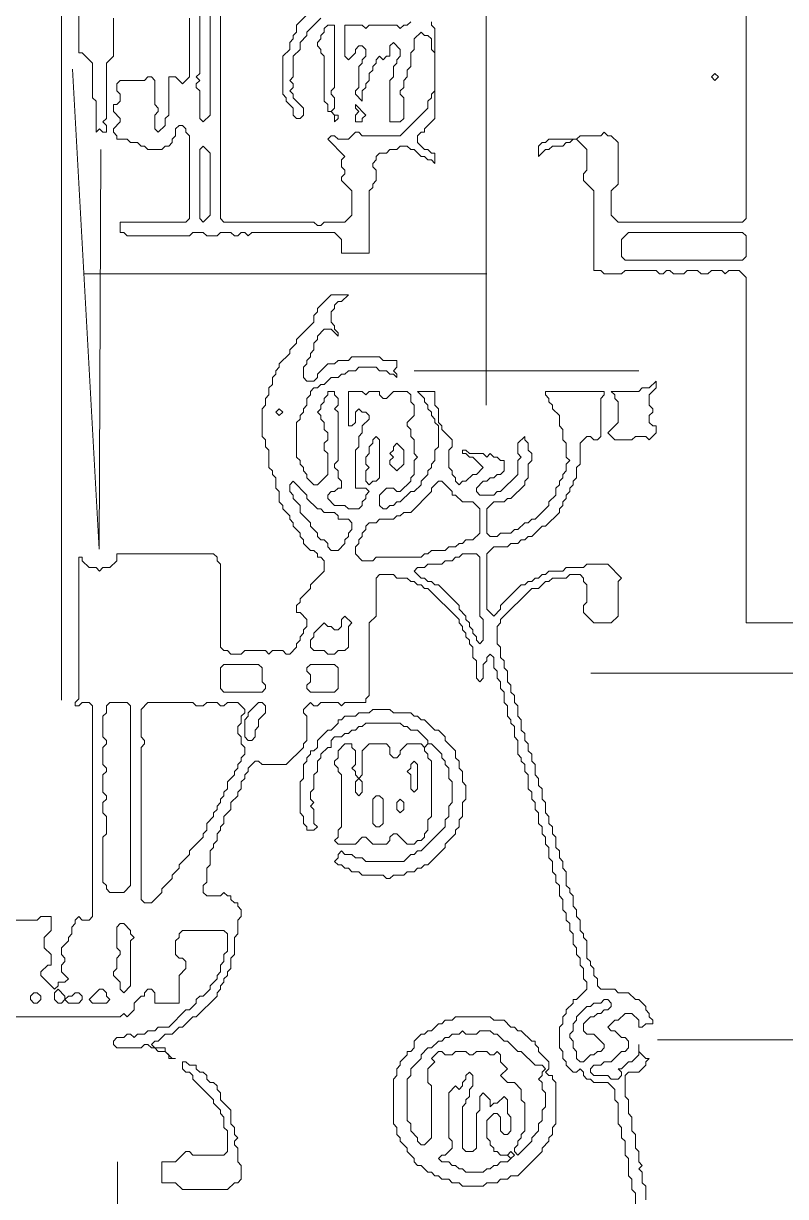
# Model space of a CAD drawing. Header units: millimetres. Extents: x 4 to 412, y 4 to 290.
# Drawn here: x 120.41 to 139.72, y 131.97 to 161.71 of the extents above; entities that cross this region are included whole.
import ezdxf

# ---------------------------------------------------------------- set-up
doc = ezdxf.new("R2010")
doc.units = ezdxf.units.MM
for name, color, linetype, lineweight in [('TRACE_CURVE', 6, 'Continuous', 0), ('TRACE_STRAIGHT', 5, 'Continuous', 0), ('TRACE_TEXT_SYMBOL', 6, 'Continuous', 0)]:
    doc.layers.add(name, color=color, linetype=linetype, lineweight=lineweight)

msp = doc.modelspace()

# ---------------------------------------------------------------- linework, layer by layer
at = {"layer": 'TRACE_CURVE', "color": 6}
for points in [[(138.718, 163.151), (138.718, 156.758), (138.63, 156.67), (135.477, 156.67), (135.302, 156.846), (135.302, 157.459), (135.477, 157.634), (135.477, 158.685), (135.302, 158.86), (135.215, 158.86), (135.127, 158.947), (135.04, 158.86), (134.514, 158.86), (134.427, 158.772), (133.726, 158.772), (133.638, 158.685), (133.551, 158.685), (133.463, 158.597), (133.463, 158.334), (133.638, 158.51), (133.726, 158.51), (133.814, 158.597), (134.076, 158.597), (134.164, 158.685), (134.251, 158.685), (134.339, 158.772), (134.427, 158.772), (134.689, 158.51), (134.689, 157.984), (134.602, 157.896), (134.602, 157.721), (134.864, 157.459), (134.864, 155.444), (135.04, 155.444), (135.127, 155.357), (135.565, 155.357), (135.653, 155.444)], [(135.653, 155.444), (136.441, 155.444), (136.528, 155.357), (136.616, 155.357), (136.704, 155.444), (136.791, 155.444), (136.879, 155.357), (137.141, 155.357), (137.229, 155.444), (137.492, 155.444), (137.579, 155.357), (137.754, 155.357), (137.842, 155.444), (138.105, 155.444), (138.192, 155.357), (138.28, 155.444), (138.543, 155.444), (138.718, 155.269), (138.718, 146.512), (140.206, 146.512)], [(128.209, 154.831), (127.859, 154.481), (127.859, 154.394), (127.771, 154.306), (127.771, 154.131), (127.333, 153.693), (127.333, 153.605), (127.158, 153.43), (127.158, 153.343), (126.895, 153.08), (126.895, 152.992), (126.808, 152.905), (126.808, 152.817), (126.72, 152.73), (126.72, 152.554), (126.632, 152.467), (126.632, 152.292), (126.545, 152.204), (126.545, 152.029), (126.457, 151.941), (126.457, 151.241), (126.545, 151.153), (126.545, 150.978), (126.632, 150.891), (126.632, 150.453), (126.72, 150.365), (126.72, 150.278), (126.808, 150.19), (126.808, 149.927), (126.895, 149.84), (126.895, 149.577), (126.983, 149.489), (126.983, 149.402), (127.158, 149.227), (127.158, 149.139), (127.245, 149.051), (127.245, 148.964), (127.421, 148.789), (127.421, 148.701), (127.508, 148.614), (127.508, 148.526), (127.683, 148.351), (127.771, 148.351), (127.859, 148.263), (127.859, 148.176), (127.946, 148.176), (128.034, 148.088), (128.034, 147.825), (127.683, 147.475), (127.683, 147.388), (127.421, 147.125), (127.421, 147.037), (127.333, 146.95), (127.333, 146.775), (127.421, 146.775), (127.596, 146.599), (127.596, 146.424), (127.508, 146.337), (127.508, 146.249), (127.421, 146.162), (127.421, 146.074), (127.333, 145.986), (127.333, 145.899), (127.158, 145.724)], [(128.647, 153.167), (128.384, 153.167), (128.296, 153.08), (128.121, 153.08), (127.859, 152.817), (127.859, 152.73), (127.771, 152.642), (127.596, 152.642), (127.508, 152.73), (127.508, 152.992), (127.596, 153.08), (127.596, 153.167), (127.683, 153.255), (127.683, 153.343), (127.771, 153.43), (127.771, 153.605), (127.859, 153.693), (127.859, 153.781), (128.034, 153.956), (128.209, 153.956), (128.384, 153.781), (128.384, 153.868), (128.296, 153.956), (128.296, 154.043), (128.209, 154.131), (128.209, 154.394), (128.296, 154.481), (128.296, 154.569), (128.384, 154.656), (128.472, 154.656), (128.647, 154.831), (128.209, 154.831)], [(128.384, 152.029), (128.384, 152.204), (128.296, 152.292), (128.296, 152.379), (128.121, 152.379), (128.121, 152.292), (128.034, 152.204), (128.034, 152.117), (127.946, 152.029), (127.946, 151.941), (127.859, 151.854), (127.946, 151.766), (127.946, 151.679), (128.034, 151.591), (128.034, 151.416), (128.121, 151.328), (128.121, 151.153), (128.034, 151.066), (128.034, 150.891), (128.121, 150.803), (128.121, 150.278), (127.859, 150.015), (127.771, 150.015), (127.596, 150.19), (127.596, 150.278), (127.508, 150.365), (127.508, 150.453), (127.421, 150.54), (127.421, 150.628), (127.333, 150.715), (127.333, 151.591), (127.421, 151.679), (127.421, 151.766), (127.508, 151.854), (127.508, 151.941), (127.596, 152.029), (127.596, 152.204), (127.683, 152.292), (127.683, 152.379), (127.771, 152.467), (127.859, 152.467), (127.946, 152.554), (128.034, 152.554), (128.209, 152.73), (128.384, 152.73), (128.472, 152.817), (128.559, 152.817), (128.647, 152.905), (128.822, 152.905), (128.909, 152.992), (129.347, 152.992), (129.435, 152.905), (129.61, 152.905), (129.698, 152.817), (129.785, 152.817), (129.873, 152.73), (129.873, 152.817), (129.785, 152.905), (129.873, 152.992), (129.873, 153.167), (129.522, 153.167), (129.435, 153.255), (128.734, 153.255), (128.647, 153.167)], [(130.223, 150.19), (130.311, 150.278), (130.311, 150.628), (130.398, 150.715), (130.311, 150.803), (130.311, 151.153), (130.223, 151.241), (130.223, 151.416), (130.135, 151.504), (130.135, 151.591), (130.311, 151.766), (130.311, 152.029), (130.223, 152.117), (130.223, 152.292), (130.135, 152.379), (129.785, 152.379), (129.61, 152.204), (129.522, 152.204), (129.435, 152.292), (129.435, 152.379), (129.172, 152.379), (129.085, 152.292), (128.997, 152.379), (128.647, 152.379), (128.647, 151.504), (128.734, 151.504), (128.822, 151.591), (128.822, 151.854), (128.909, 151.941), (128.997, 151.854), (129.085, 151.854), (129.172, 151.766), (129.172, 151.679), (128.997, 151.504), (128.997, 151.328), (128.909, 151.241), (128.909, 150.978), (128.822, 150.891), (128.822, 149.927), (129.085, 149.927), (129.172, 149.84), (129.085, 149.752), (129.085, 149.665), (128.997, 149.577), (128.997, 149.489), (128.909, 149.402), (128.647, 149.402), (128.559, 149.489), (128.296, 149.489), (128.121, 149.665), (128.121, 149.752), (128.209, 149.84), (128.296, 149.84), (128.384, 149.927), (128.472, 149.927), (128.472, 150.102), (128.384, 150.19), (128.384, 150.365), (128.296, 150.453), (128.296, 150.54), (128.384, 150.628), (128.384, 151.854), (128.296, 151.941), (128.384, 152.029)], [(132.15, 150.715), (132.062, 150.803), (131.712, 150.803), (131.624, 150.891), (131.537, 150.891), (131.537, 150.803), (131.624, 150.803), (131.712, 150.715), (131.799, 150.715), (132.062, 150.453), (131.887, 150.278), (131.799, 150.278), (131.624, 150.102), (131.537, 150.102), (131.449, 150.015), (131.361, 150.102), (131.361, 150.19), (131.274, 150.278), (131.274, 150.365), (131.186, 150.453), (131.186, 150.891), (131.274, 150.978), (131.274, 151.153), (131.011, 151.416), (131.011, 151.504), (130.924, 151.591), (130.924, 151.941), (130.836, 152.029), (130.836, 152.379), (130.398, 152.379), (130.573, 152.204), (130.573, 152.117), (130.661, 152.029), (130.661, 151.941), (130.748, 151.854), (130.748, 151.766), (130.836, 151.679), (130.836, 151.591), (130.924, 151.504), (130.924, 150.978), (130.836, 150.891), (130.836, 150.628), (130.748, 150.54), (130.748, 150.453), (130.661, 150.365), (130.661, 150.278), (130.486, 150.102), (130.486, 150.015), (130.311, 149.84), (130.223, 149.84), (129.96, 149.577), (129.873, 149.577), (129.785, 149.489), (129.698, 149.489), (129.61, 149.402), (129.522, 149.402), (129.435, 149.489), (129.435, 149.752), (129.61, 149.927), (129.785, 149.927), (129.873, 149.84), (129.96, 149.84), (130.223, 150.102), (130.223, 150.19)], [(135.477, 146.687), (135.477, 147.563), (135.565, 147.65), (135.215, 148.001), (134.689, 148.001), (134.602, 147.913), (134.164, 147.913), (134.076, 147.825), (133.726, 147.825), (133.638, 147.738), (133.551, 147.738), (133.463, 147.65), (133.376, 147.65), (133.288, 147.563), (133.201, 147.563), (133.113, 147.475), (133.025, 147.475), (132.5, 146.95), (132.5, 146.862), (132.325, 146.687), (132.15, 146.862), (132.15, 148.263), (132.325, 148.438), (132.675, 148.438), (132.763, 148.526), (132.938, 148.526), (133.025, 148.614), (133.113, 148.614), (133.201, 148.701), (133.288, 148.701), (133.551, 148.964), (133.638, 148.964), (133.989, 149.314), (133.989, 149.402), (134.076, 149.489), (134.076, 149.577), (134.164, 149.665), (134.164, 149.752), (134.251, 149.84), (134.251, 149.927), (134.339, 150.015), (134.339, 150.102), (134.427, 150.19), (134.427, 150.453), (134.514, 150.54), (134.514, 151.066), (134.689, 151.241), (134.777, 151.241), (134.864, 151.153), (134.952, 151.153), (135.04, 151.241), (135.04, 152.204), (135.127, 152.292), (135.127, 152.379), (133.638, 152.379), (133.638, 152.292), (133.726, 152.204), (133.726, 152.117), (133.814, 152.029), (133.814, 151.941), (133.989, 151.766), (133.989, 151.504), (134.076, 151.416), (134.076, 151.153)], [(134.076, 151.153), (134.164, 151.066), (134.164, 150.715), (134.251, 150.628), (134.164, 150.54), (134.164, 150.365), (134.076, 150.278), (134.076, 150.19), (133.989, 150.102), (133.989, 150.015), (133.901, 149.927), (133.901, 149.752), (133.726, 149.577), (133.726, 149.489), (133.376, 149.139), (133.288, 149.139), (133.201, 149.051), (133.113, 149.051), (132.938, 148.876), (132.85, 148.876), (132.763, 148.789), (132.5, 148.789), (132.412, 148.701), (132.237, 148.701), (132.15, 148.789), (132.15, 149.402), (132.325, 149.577), (132.588, 149.577), (132.675, 149.665), (132.763, 149.665), (133.113, 150.015), (133.113, 150.102), (133.201, 150.19), (133.201, 150.54), (133.288, 150.628), (133.288, 150.803), (133.201, 150.891), (133.201, 151.066), (133.113, 151.153), (133.113, 151.241), (132.938, 151.066), (132.938, 150.803), (133.025, 150.715), (132.938, 150.628), (132.938, 150.278), (132.5, 149.84), (132.412, 149.84), (132.325, 149.752), (131.974, 149.752), (131.887, 149.84), (131.887, 149.927), (132.062, 150.102), (132.15, 150.102), (132.237, 150.19), (132.325, 150.19), (132.412, 150.278), (132.5, 150.278), (132.588, 150.365), (132.588, 150.628), (132.5, 150.628), (132.412, 150.715), (132.325, 150.715), (132.237, 150.803), (132.15, 150.715)], [(127.158, 145.724), (127.07, 145.724), (126.983, 145.811), (126.72, 145.811), (126.632, 145.724), (126.545, 145.811), (126.019, 145.811), (125.932, 145.724), (125.669, 145.724), (125.582, 145.811), (125.494, 145.811), (125.406, 145.899), (125.406, 148.001), (125.319, 148.088), (125.319, 148.176), (125.231, 148.263), (122.779, 148.263), (122.779, 148.088), (122.604, 147.913), (122.429, 147.913), (122.341, 147.825), (122.254, 147.913), (122.079, 147.913), (121.903, 148.088), (121.903, 148.176), (121.816, 148.176), (121.816, 144.585), (121.728, 144.498), (121.728, 144.41), (121.816, 144.41), (121.903, 144.498), (122.079, 144.498), (122.166, 144.41), (122.166, 139.068), (122.079, 138.98), (121.903, 138.98), (121.816, 139.068), (121.728, 138.98), (121.728, 138.893), (121.641, 138.805), (121.641, 138.63), (121.553, 138.543), (121.553, 138.455), (121.378, 138.28), (121.378, 138.105), (121.466, 138.017), (121.466, 137.93), (121.378, 137.842), (121.378, 137.667), (121.553, 137.492), (121.466, 137.404), (121.29, 137.404), (121.29, 137.317), (121.203, 137.229), (120.853, 137.579), (120.853, 137.667), (121.028, 137.842), (121.115, 137.842), (121.115, 138.105), (120.94, 138.28), (120.94, 138.543), (121.115, 138.718), (121.115, 139.068), (120.853, 139.068)], [(128.472, 144.41), (128.559, 144.498), (129.085, 144.498), (129.085, 144.585), (129.172, 144.673), (129.172, 146.512), (129.347, 146.687), (129.347, 147.65), (129.435, 147.738), (129.785, 147.738), (129.873, 147.65), (130.135, 147.65), (130.223, 147.563), (130.311, 147.563), (130.398, 147.475), (130.486, 147.475), (130.573, 147.388), (130.661, 147.388), (131.449, 146.599), (131.449, 146.512), (131.537, 146.424), (131.537, 146.337), (131.624, 146.249), (131.624, 146.162), (131.712, 146.074), (131.712, 145.986), (131.799, 145.899), (131.799, 145.636), (131.887, 145.549), (131.887, 145.111), (131.974, 145.023), (132.062, 145.111), (132.062, 145.461), (132.15, 145.549), (132.15, 145.636), (132.237, 145.724), (132.325, 145.636), (132.325, 145.373), (132.412, 145.286), (132.412, 145.111), (132.5, 145.023), (132.5, 144.848), (132.588, 144.76), (132.588, 144.498), (132.675, 144.41), (132.675, 144.147), (132.763, 144.06), (132.763, 143.972), (132.85, 143.885), (132.85, 143.622), (132.938, 143.534), (132.938, 143.184), (133.025, 143.096), (133.025, 143.009), (133.113, 142.921), (133.113, 142.746), (133.201, 142.659), (133.201, 142.308), (133.288, 142.221), (133.288, 142.046), (133.376, 141.958), (133.376, 141.783), (133.463, 141.695), (133.463, 141.433)], [(134.339, 139.593), (134.251, 139.681), (134.251, 139.769), (134.164, 139.856), (134.164, 140.206), (134.076, 140.294), (134.076, 140.469), (133.989, 140.557), (133.989, 140.732), (133.901, 140.82), (133.901, 141.082), (133.814, 141.17), (133.814, 141.345), (133.726, 141.433), (133.726, 141.608), (133.638, 141.695), (133.638, 141.958), (133.551, 142.046), (133.551, 142.308), (133.463, 142.396), (133.463, 142.571), (133.376, 142.659), (133.376, 142.921), (133.288, 143.009), (133.288, 143.184), (133.201, 143.272), (133.201, 143.447), (133.113, 143.534), (133.113, 143.709), (133.025, 143.797), (133.025, 144.06), (132.938, 144.147), (132.938, 144.41), (132.85, 144.498), (132.85, 144.673), (132.763, 144.76), (132.763, 144.935), (132.675, 145.023), (132.675, 145.286), (132.588, 145.373), (132.588, 145.549), (132.5, 145.636), (132.5, 145.899), (132.412, 145.986), (132.412, 146.424), (132.5, 146.512), (132.5, 146.599), (133.288, 147.388), (133.463, 147.388), (133.638, 147.563), (133.726, 147.563), (133.814, 147.65), (134.164, 147.65), (134.251, 147.738), (134.514, 147.738), (134.602, 147.65), (134.602, 147.563), (134.689, 147.475), (134.689, 147.037), (134.602, 146.95), (134.602, 146.775), (134.864, 146.512), (135.302, 146.512), (135.477, 146.687)], [(125.319, 137.141), (125.406, 137.229), (125.406, 137.317), (125.494, 137.404), (125.494, 137.492), (125.582, 137.579), (125.582, 137.667), (125.669, 137.754), (125.669, 138.017), (125.757, 138.105), (125.757, 138.543), (125.844, 138.63), (125.844, 138.98), (125.932, 139.068), (125.932, 139.243), (125.844, 139.331), (125.844, 139.418), (125.757, 139.418), (125.669, 139.506), (125.669, 139.593), (125.582, 139.593), (125.494, 139.681), (125.406, 139.593), (125.056, 139.593), (124.969, 139.681), (124.969, 139.856), (125.056, 139.944), (125.056, 140.294), (125.144, 140.382), (125.144, 140.732), (125.231, 140.82), (125.231, 140.907), (125.319, 140.995), (125.319, 141.17), (125.406, 141.257), (125.406, 141.345), (125.494, 141.433), (125.494, 141.608), (125.669, 141.783), (125.669, 141.958), (125.844, 142.133), (125.844, 142.221), (125.932, 142.308), (125.932, 142.483), (126.019, 142.571), (126.019, 142.659), (126.107, 142.746), (126.107, 142.834), (126.282, 143.009), (126.37, 143.009), (126.457, 142.921), (127.07, 142.921), (127.508, 143.359), (127.508, 143.447), (127.596, 143.534), (127.596, 144.147), (127.508, 144.235), (127.508, 144.322), (127.683, 144.498), (127.771, 144.41), (127.859, 144.41), (127.946, 144.498), (128.384, 144.498), (128.472, 144.41)], [(133.463, 141.433), (133.551, 141.345), (133.551, 141.17), (133.638, 141.082), (133.638, 140.907), (133.726, 140.82), (133.726, 140.557), (133.814, 140.469), (133.814, 140.206), (133.901, 140.119), (133.901, 139.944), (133.989, 139.856), (133.989, 139.593), (134.076, 139.506), (134.076, 139.243), (134.164, 139.156), (134.164, 138.98), (134.251, 138.893), (134.251, 138.718), (134.339, 138.63), (134.339, 138.367), (134.427, 138.28), (134.427, 138.105), (134.514, 138.017), (134.514, 137.842), (134.602, 137.754), (134.602, 137.492), (134.689, 137.404), (134.689, 137.229), (134.427, 136.966), (134.339, 136.966), (134.339, 136.879), (134.164, 136.704), (134.164, 136.616), (134.076, 136.528), (134.076, 136.353), (133.989, 136.266), (133.989, 135.74), (134.076, 135.653), (134.076, 135.477), (134.164, 135.39), (134.164, 135.302), (134.339, 135.127), (134.427, 135.127), (134.514, 135.215), (134.602, 135.127), (134.602, 135.04), (134.689, 134.952), (134.777, 134.952), (134.864, 134.864), (135.215, 134.864), (135.39, 134.689), (135.39, 134.427), (135.477, 134.339), (135.477, 133.814), (135.565, 133.726), (135.565, 133.463), (135.653, 133.376), (135.653, 133.025), (135.74, 132.938), (135.74, 132.5), (135.828, 132.412), (135.828, 132.15), (135.915, 132.062)], [(136.003, 135.653), (136.003, 135.828), (136.003, 135.565), (135.828, 135.39), (135.74, 135.39), (135.565, 135.215), (135.477, 135.215), (135.565, 135.127), (135.565, 135.04), (135.477, 134.952), (135.302, 134.952), (135.215, 135.04), (134.864, 135.04), (134.777, 135.127), (134.777, 135.215), (134.864, 135.302), (135.04, 135.302), (135.127, 135.39), (135.302, 135.39), (135.565, 135.653), (135.653, 135.653), (135.74, 135.74), (135.74, 135.915), (135.653, 136.003), (135.565, 136.003), (135.39, 136.178), (135.302, 136.178), (135.215, 136.266), (135.39, 136.441), (135.477, 136.441), (135.653, 136.616), (135.828, 136.616), (136.003, 136.441), (136.003, 136.266), (136.09, 136.266), (136.178, 136.353), (136.353, 136.353), (136.353, 136.441), (136.266, 136.528), (136.266, 136.616), (136.178, 136.704), (136.178, 136.791), (136.003, 136.966), (135.915, 136.966), (135.74, 137.141), (135.477, 137.141), (135.39, 137.229), (135.04, 137.229), (134.952, 137.317), (134.952, 137.492), (134.864, 137.579), (134.864, 137.754), (134.777, 137.842), (134.777, 137.93), (134.689, 138.017), (134.689, 138.455), (134.602, 138.543), (134.602, 138.63), (134.514, 138.718), (134.514, 138.98), (134.427, 139.068), (134.427, 139.243), (134.339, 139.331), (134.339, 139.593)], [(120.853, 139.068), (120.765, 138.98), (119.889, 138.98)], [(124.531, 137.93), (124.443, 138.017), (124.356, 138.017), (124.268, 138.105), (124.268, 138.455), (124.356, 138.543), (124.356, 138.63), (124.443, 138.718), (125.494, 138.718), (125.582, 138.63), (125.582, 138.192), (125.494, 138.105), (125.494, 137.93), (125.406, 137.842), (125.406, 137.667), (125.319, 137.579), (125.319, 137.492), (125.144, 137.317), (125.144, 137.229), (124.969, 137.054), (124.881, 137.054), (124.793, 136.966), (124.793, 136.879), (124.618, 136.704), (124.531, 136.704), (124.093, 136.266), (123.83, 136.266), (123.743, 136.178), (123.567, 136.178), (123.48, 136.09), (123.305, 136.09), (123.217, 136.003), (123.129, 136.09), (123.042, 136.09), (122.954, 136.003), (122.779, 136.003), (122.692, 135.915), (122.692, 135.828), (122.779, 135.74), (123.392, 135.74), (123.48, 135.828), (123.567, 135.828), (123.655, 135.74), (123.743, 135.74), (123.83, 135.653), (124.005, 135.653), (124.093, 135.565), (124.093, 135.477), (124.268, 135.477), (124.18, 135.477), (124.005, 135.653), (124.005, 135.74), (123.743, 135.74), (123.655, 135.828), (123.743, 135.915), (123.83, 135.915), (124.005, 136.09), (124.18, 136.09), (124.356, 136.266), (124.443, 136.266), (124.706, 136.528), (124.793, 136.528), (125.319, 137.054), (125.319, 137.141)], [(113.058, 136.528), (122.867, 136.528), (122.954, 136.616), (123.042, 136.528), (123.217, 136.704), (123.217, 136.879), (123.392, 137.054), (123.48, 137.054), (123.48, 137.141), (123.567, 137.229), (123.655, 137.229), (123.743, 137.141), (123.743, 136.879), (124.356, 136.879), (124.356, 137.579), (124.531, 137.754), (124.531, 137.93)], [(136.178, 131.887), (136.178, 132.237), (136.09, 132.325), (136.09, 132.588), (136.003, 132.675), (136.09, 132.763), (136.003, 132.85), (136.003, 133.113), (135.915, 133.201), (135.915, 133.551), (135.828, 133.638), (135.828, 133.989), (135.74, 134.076), (135.74, 134.427), (135.653, 134.514), (135.653, 135.04), (135.74, 135.127), (136.003, 135.127), (136.178, 135.302), (136.178, 135.39), (136.266, 135.477), (136.178, 135.477), (136.003, 135.653)], [(135.915, 132.062), (135.915, 131.712)]]:
    msp.add_lwpolyline(points, dxfattribs=at)
for points in [[(135.74, 156.408), (138.63, 156.408), (138.718, 156.32), (138.718, 155.795), (138.63, 155.707), (135.653, 155.707), (135.565, 155.795), (135.565, 156.233)], [(126.808, 151.854), (126.895, 151.941), (126.983, 151.854), (126.895, 151.766)], [(129.26, 151.153), (129.347, 151.241), (129.435, 151.153), (129.435, 150.19), (129.347, 150.102), (129.26, 150.102), (129.172, 150.015), (129.085, 150.102), (129.085, 150.365), (129.172, 150.453), (129.085, 150.54), (129.085, 150.715), (129.172, 150.803), (129.172, 150.978), (129.26, 151.066)], [(129.785, 150.978), (129.873, 151.066), (130.048, 150.891), (130.048, 150.54), (129.873, 150.365), (129.698, 150.54), (129.698, 150.628), (129.785, 150.715), (129.698, 150.803), (129.785, 150.891)], [(127.158, 150.015), (127.245, 150.102), (127.596, 149.752), (127.596, 149.665), (127.859, 149.402), (127.946, 149.402), (128.034, 149.314), (128.296, 149.314), (128.384, 149.227), (128.384, 149.139), (128.647, 149.139), (128.734, 149.051), (128.734, 148.876), (128.647, 148.789), (128.647, 148.701), (128.559, 148.614), (128.559, 148.526), (128.384, 148.351), (128.209, 148.351), (128.121, 148.438), (128.121, 148.526), (128.034, 148.614), (127.946, 148.614), (127.859, 148.701), (127.859, 148.789), (127.683, 148.964), (127.683, 149.051), (127.421, 149.314), (127.421, 149.489), (127.245, 149.665), (127.245, 149.752), (127.158, 149.84)], [(130.924, 150.102), (131.011, 150.102), (131.274, 149.84), (131.274, 149.752), (131.361, 149.752), (131.537, 149.577), (131.799, 149.577), (131.974, 149.402), (131.974, 148.789), (131.799, 148.614), (131.624, 148.614), (131.537, 148.526), (131.449, 148.526), (131.361, 148.438), (131.186, 148.438), (131.099, 148.351), (130.748, 148.351), (130.661, 148.263), (130.573, 148.263), (130.486, 148.176), (129.347, 148.176), (129.26, 148.088), (128.997, 148.088), (128.822, 148.263), (128.822, 148.438), (128.909, 148.526), (128.909, 148.614), (128.997, 148.701), (128.997, 148.789), (129.085, 148.876), (129.085, 148.964), (129.172, 149.051), (129.347, 149.051), (129.435, 149.139), (129.785, 149.139), (129.873, 149.227), (129.96, 149.227), (130.048, 149.314), (130.223, 149.314), (130.748, 149.84), (130.748, 149.927)], [(131.449, 148.176), (131.537, 148.263), (131.887, 148.263), (131.974, 148.176), (131.974, 146.687), (132.062, 146.599), (132.062, 146.074), (131.974, 145.986), (131.887, 146.074), (131.887, 146.162), (131.799, 146.249), (131.799, 146.337), (131.712, 146.424), (131.712, 146.512), (131.624, 146.599), (131.624, 146.687), (131.449, 146.862), (131.449, 146.95), (130.924, 147.475), (130.836, 147.475), (130.748, 147.563), (130.661, 147.563), (130.573, 147.65), (130.486, 147.65), (130.311, 147.825), (130.398, 147.913), (130.573, 147.913), (130.661, 148.001), (131.011, 148.001), (131.099, 148.088), (131.274, 148.088), (131.361, 148.176)], [(128.472, 146.599), (128.559, 146.687), (128.734, 146.512), (128.647, 146.424), (128.647, 145.899), (128.559, 145.811), (128.384, 145.811), (128.296, 145.724), (128.121, 145.724), (128.034, 145.811), (127.771, 145.811), (127.683, 145.899), (127.683, 146.074), (127.771, 146.162), (127.771, 146.249), (128.034, 146.512), (128.121, 146.424), (128.209, 146.424), (128.296, 146.337), (128.384, 146.337), (128.472, 146.424)], [(125.406, 145.373), (125.494, 145.461), (126.37, 145.461), (126.457, 145.373), (126.457, 145.023), (126.545, 144.935), (126.545, 144.848), (126.457, 144.76), (125.494, 144.76), (125.406, 144.848)], [(127.596, 145.373), (127.683, 145.461), (128.296, 145.461), (128.384, 145.373), (128.384, 144.848), (128.296, 144.76), (127.683, 144.76), (127.596, 144.848), (127.596, 144.935), (127.683, 145.023), (127.683, 145.198), (127.596, 145.286)], [(122.516, 144.41), (122.604, 144.498), (123.042, 144.498), (123.129, 144.41), (123.129, 139.856), (122.954, 139.681), (122.604, 139.681), (122.516, 139.769), (122.516, 139.856), (122.429, 139.944), (122.429, 141.082), (122.516, 141.17), (122.516, 141.608), (122.429, 141.695), (122.429, 141.958), (122.516, 142.046), (122.516, 142.133), (122.429, 142.221), (122.429, 142.659), (122.516, 142.746), (122.516, 142.834), (122.429, 142.921), (122.429, 143.359), (122.516, 143.447), (122.516, 143.534), (122.429, 143.622), (122.429, 144.147), (122.516, 144.235)], [(123.567, 144.498), (124.706, 144.498), (124.793, 144.41), (124.969, 144.41), (125.056, 144.498), (125.319, 144.498), (125.406, 144.41), (125.494, 144.41), (125.582, 144.498), (125.844, 144.498), (126.019, 144.322), (126.019, 144.235), (125.932, 144.147), (125.932, 143.972), (125.844, 143.885), (125.844, 143.709), (125.932, 143.622), (125.932, 143.447), (126.019, 143.359), (126.019, 143.184), (125.932, 143.096), (125.932, 143.009), (125.844, 142.921), (125.844, 142.834), (125.757, 142.746), (125.757, 142.659), (125.582, 142.483), (125.582, 142.308), (125.494, 142.221), (125.494, 142.133), (125.406, 142.046), (125.406, 141.958), (125.319, 141.87), (125.319, 141.783), (125.231, 141.695), (125.231, 141.608), (125.056, 141.433), (125.056, 141.257), (124.969, 141.17), (124.969, 141.082), (124.618, 140.732), (124.618, 140.644), (124.356, 140.382), (124.356, 140.294), (124.18, 140.119), (124.18, 140.031), (123.918, 139.769), (123.918, 139.681), (123.655, 139.418), (123.48, 139.418), (123.392, 139.506), (123.392, 143.359), (123.48, 143.447), (123.48, 143.534), (123.392, 143.622), (123.392, 144.322)], [(126.37, 144.498), (126.457, 144.498), (126.545, 144.41), (126.545, 144.235), (126.37, 144.06), (126.37, 143.885), (126.282, 143.797), (126.282, 143.622), (126.195, 143.534), (126.107, 143.534), (126.019, 143.622), (126.019, 144.06), (126.107, 144.147), (126.107, 144.235)], [(122.779, 138.805), (122.867, 138.893), (122.954, 138.893), (123.129, 138.718), (123.129, 138.63), (123.217, 138.543), (123.129, 138.455), (123.129, 137.317), (122.954, 137.141), (122.867, 137.229), (122.867, 137.404), (122.692, 137.579), (122.692, 137.667), (122.779, 137.754), (122.779, 138.017), (122.867, 138.105), (122.867, 138.192), (122.779, 138.28)], [(120.59, 137.054), (120.677, 137.141), (120.765, 137.141), (120.853, 137.054), (120.853, 136.966), (120.765, 136.879), (120.677, 136.879), (120.59, 136.966)], [(121.203, 137.141), (121.29, 137.229), (121.466, 137.054), (121.466, 136.966), (121.378, 136.879), (121.29, 136.879), (121.203, 136.966)], [(121.641, 137.054), (121.728, 137.141), (121.816, 137.141), (121.903, 137.054), (121.903, 136.966), (121.816, 136.879), (121.553, 136.879), (121.466, 136.966), (121.553, 137.054)], [(122.341, 137.229), (122.429, 137.229), (122.516, 137.141), (122.516, 137.054), (122.604, 136.966), (122.516, 136.879), (122.166, 136.879), (122.079, 136.966)], [(135.04, 136.879), (135.127, 136.966), (135.215, 136.966), (135.302, 136.879), (135.302, 136.791), (135.215, 136.704), (135.127, 136.704), (135.04, 136.616), (134.952, 136.616), (134.864, 136.528), (134.777, 136.528), (134.602, 136.353), (134.602, 136.178), (134.689, 136.09), (134.864, 136.09), (135.127, 135.828), (135.127, 135.74), (135.04, 135.653), (134.952, 135.653), (134.864, 135.565), (134.777, 135.565), (134.602, 135.39), (134.514, 135.39), (134.427, 135.477), (134.427, 135.653), (134.339, 135.74), (134.339, 135.915), (134.251, 136.003), (134.251, 136.09), (134.339, 136.178), (134.339, 136.353), (134.427, 136.441), (134.427, 136.528), (134.689, 136.791), (134.777, 136.791), (134.864, 136.879)]]:
    msp.add_lwpolyline(points, close=True, dxfattribs=at)
at = {"layer": 'TRACE_STRAIGHT', "color": 5}
for p, q in [((132.137, 181.184), (132.137, 152.029)), ((121.374, 163.468), (121.374, 144.558)), ((121.655, 160.55), (122.331, 148.385)), ((122.331, 148.385), (122.376, 158.51)), ((121.943, 155.357), (132.15, 155.357)), ((130.311, 152.905), (136.003, 152.905)), ((134.782, 145.242), (150.195, 145.242)), ((136.474, 135.947), (152.905, 135.947)), ((122.795, 132.85), (122.795, 110.081))]:
    msp.add_line(p, q, dxfattribs=at)
at = {"layer": 'TRACE_TEXT_SYMBOL', "color": 6}
for points in [[(121.816, 163.589), (121.816, 160.962), (121.903, 160.962), (122.166, 160.699), (122.166, 159.823), (122.254, 159.736), (122.254, 158.947), (122.341, 159.035), (122.429, 158.947), (122.516, 158.947), (122.516, 159.123), (122.429, 159.21), (122.516, 159.298), (122.516, 160.699), (122.692, 160.874), (122.692, 161.837)], [(125.406, 156.758), (125.406, 161.925), (125.494, 162.012), (125.494, 162.1), (125.582, 162.188), (125.582, 162.713), (125.406, 162.538), (125.319, 162.538), (125.231, 162.45), (124.881, 162.45), (124.793, 162.363), (124.706, 162.45), (124.356, 162.45), (124.268, 162.538), (124.18, 162.538), (123.655, 163.063), (123.655, 163.151), (123.567, 163.239), (123.567, 163.501), (121.903, 163.501), (121.816, 163.589)], [(127.946, 162.275), (127.333, 161.662), (127.333, 161.487), (127.245, 161.399), (127.245, 161.312), (127.158, 161.224), (127.158, 161.049), (126.983, 160.874), (126.983, 159.911), (127.07, 159.823), (127.07, 159.736), (127.245, 159.56), (127.245, 159.385), (127.333, 159.298), (127.421, 159.298), (127.508, 159.385), (127.508, 159.56), (127.245, 159.823), (127.245, 159.911), (127.158, 159.998), (127.245, 160.086), (127.245, 160.173), (127.158, 160.261), (127.245, 160.349), (127.245, 160.874), (127.421, 161.049), (127.421, 161.224), (127.596, 161.399), (127.596, 161.487), (127.946, 161.837)], [(124.618, 161.837), (124.618, 160.349), (124.443, 160.173), (124.268, 160.349), (124.093, 160.349), (124.093, 159.385), (124.005, 159.298), (124.005, 159.123), (123.83, 158.947), (123.743, 159.035), (123.743, 159.385), (123.83, 159.473), (123.83, 159.56), (123.743, 159.648), (123.743, 160.261), (123.655, 160.349), (123.567, 160.349), (123.48, 160.261), (122.867, 160.261), (122.779, 160.173), (122.779, 159.998), (122.867, 159.911), (122.867, 159.736), (122.779, 159.648), (122.692, 159.648), (122.692, 159.473), (122.867, 159.298), (122.867, 159.21), (122.692, 159.035), (122.692, 158.947), (122.779, 158.86), (122.779, 158.772), (123.042, 158.772), (123.129, 158.685), (123.305, 158.685), (123.392, 158.597), (123.48, 158.597), (123.567, 158.51), (123.918, 158.51)], [(130.223, 161.75), (130.135, 161.662), (130.048, 161.662), (129.96, 161.575), (129.873, 161.662), (129.172, 161.662), (129.085, 161.575), (128.997, 161.662), (128.559, 161.662), (128.559, 160.874), (128.647, 160.786), (128.822, 160.962), (128.822, 161.049), (128.909, 161.137), (128.997, 161.137), (129.085, 161.049), (129.085, 160.874), (128.997, 160.786), (128.997, 160.699), (128.909, 160.611), (128.909, 160.086), (128.822, 159.998), (128.822, 159.911), (128.997, 159.736), (128.997, 159.998), (129.085, 160.086), (129.085, 160.173), (129.172, 160.261), (129.172, 160.436), (129.26, 160.524), (129.26, 160.611), (129.347, 160.699), (129.347, 160.786)], [(130.486, 158.947), (130.573, 158.947), (130.573, 159.035), (130.836, 159.298), (130.836, 161.575), (130.748, 161.662), (130.748, 161.75)], [(129.347, 160.786), (129.435, 160.874), (129.522, 160.786), (129.61, 160.874), (129.698, 160.874), (129.698, 161.137), (129.785, 161.224), (129.96, 161.049), (129.96, 160.874), (129.873, 160.786), (129.873, 160.699), (129.785, 160.611), (129.785, 160.349), (129.698, 160.261), (129.698, 159.21), (129.96, 159.21), (130.048, 159.298), (130.048, 159.823), (129.96, 159.911), (129.96, 159.998), (130.048, 160.086), (130.048, 160.261), (130.135, 160.349), (130.135, 160.524), (130.223, 160.611), (130.223, 160.962), (130.311, 161.049), (130.311, 161.312), (130.486, 161.487), (130.573, 161.399), (130.661, 161.399), (130.748, 161.312), (130.748, 161.049), (130.836, 160.962), (130.836, 159.998), (130.748, 159.911), (130.748, 159.823), (130.661, 159.736), (130.661, 159.56), (129.96, 158.86), (128.997, 158.86), (128.909, 158.947), (128.822, 158.947), (128.647, 158.772), (128.384, 158.772), (128.296, 158.86), (128.209, 158.86), (128.121, 158.772), (128.559, 158.334), (128.472, 158.247), (128.472, 158.072), (128.559, 157.984), (128.559, 157.896), (128.472, 157.809), (128.472, 157.721), (128.734, 157.459), (128.734, 156.846), (128.559, 156.67), (128.034, 156.67), (127.946, 156.583), (127.859, 156.583), (127.771, 156.67), (125.494, 156.67), (125.406, 156.758)], [(123.918, 158.51), (124.005, 158.597), (124.093, 158.597), (124.18, 158.685), (124.18, 158.772), (124.268, 158.86), (124.268, 159.035), (124.356, 159.123), (124.443, 159.123), (124.531, 159.035), (124.531, 158.947), (124.618, 158.86), (124.618, 156.758), (124.531, 156.67), (122.867, 156.67), (122.867, 156.408), (122.954, 156.408), (123.042, 156.32), (124.618, 156.32), (124.706, 156.408), (124.969, 156.408), (125.056, 156.32), (125.319, 156.32), (125.406, 156.408), (125.669, 156.408), (125.757, 156.32), (125.844, 156.32), (125.932, 156.408), (126.019, 156.408), (126.107, 156.32), (126.195, 156.408), (128.296, 156.408), (128.472, 156.233), (128.472, 155.882), (129.172, 155.882), (129.172, 157.459), (129.26, 157.546), (129.26, 157.634), (129.347, 157.721), (129.347, 157.984), (129.26, 158.072), (129.26, 158.159), (129.347, 158.247), (129.347, 158.334), (129.435, 158.422), (129.61, 158.422), (129.698, 158.51), (129.873, 158.51), (129.96, 158.597), (130.135, 158.597), (130.223, 158.51), (130.311, 158.51), (130.486, 158.334), (130.573, 158.334), (130.661, 158.247), (130.748, 158.247), (130.836, 158.159), (130.836, 158.422), (130.748, 158.422), (130.661, 158.51), (130.573, 158.51), (130.398, 158.685), (130.398, 158.86), (130.486, 158.947)], [(129.26, 144.322), (129.172, 144.235), (128.909, 144.235), (128.822, 144.147), (128.559, 144.147), (128.472, 144.06), (128.384, 144.06), (128.384, 143.972), (128.209, 143.797), (128.121, 143.797), (127.859, 143.534), (127.859, 143.359), (127.771, 143.272), (127.683, 143.272), (127.683, 143.184), (127.596, 143.096), (127.596, 143.009), (127.508, 142.921), (127.508, 142.571), (127.421, 142.483), (127.421, 141.695), (127.508, 141.608), (127.508, 141.433), (127.596, 141.345), (127.596, 141.257), (127.771, 141.257), (127.859, 141.345), (127.771, 141.433), (127.771, 141.783), (127.683, 141.87), (127.771, 141.958), (127.683, 142.046), (127.683, 142.221), (127.771, 142.308), (127.771, 142.659), (127.859, 142.746), (127.859, 143.009), (127.946, 143.096), (127.946, 143.184), (128.121, 143.359), (128.209, 143.359), (128.209, 143.534), (128.296, 143.622), (128.472, 143.622), (128.559, 143.709), (128.647, 143.709), (128.734, 143.797), (128.822, 143.797), (128.909, 143.885), (128.997, 143.885), (129.085, 143.972), (129.96, 143.972), (130.048, 143.885), (130.135, 143.885), (130.223, 143.797), (130.398, 143.797), (130.661, 143.534), (130.661, 143.447), (130.573, 143.359), (130.486, 143.447), (130.135, 143.447), (129.96, 143.272), (129.96, 143.184), (129.873, 143.096)], [(131.186, 141.608), (131.099, 141.52), (131.099, 141.345), (130.486, 140.732), (130.398, 140.732), (130.311, 140.644), (130.223, 140.644), (130.048, 140.469), (129.085, 140.469), (128.997, 140.557), (128.822, 140.557), (128.734, 140.644), (128.559, 140.644), (128.472, 140.732), (128.384, 140.644), (128.384, 140.557), (128.296, 140.469), (128.384, 140.382), (128.472, 140.382), (128.559, 140.294), (128.647, 140.294), (128.734, 140.206), (128.909, 140.206), (128.997, 140.119), (129.522, 140.119), (129.61, 140.031), (129.698, 140.031), (129.785, 140.119), (130.048, 140.119), (130.135, 140.206), (130.311, 140.206), (130.398, 140.294), (130.486, 140.294), (130.573, 140.382), (130.661, 140.382), (131.099, 140.82), (131.099, 140.907), (131.361, 141.17), (131.361, 141.257), (131.449, 141.345), (131.449, 141.52), (131.537, 141.608), (131.537, 141.958), (131.624, 142.046), (131.624, 142.396), (131.537, 142.483), (131.537, 142.746), (131.449, 142.834), (131.449, 143.009), (131.361, 143.096), (131.361, 143.272), (131.099, 143.534), (131.099, 143.622), (130.924, 143.797), (130.836, 143.797), (130.573, 144.06), (130.486, 144.06), (130.398, 144.147), (130.311, 144.147), (130.223, 144.235), (129.785, 144.235), (129.698, 144.322), (129.26, 144.322)], [(129.873, 143.096), (129.785, 143.096), (129.698, 143.184), (129.698, 143.359), (129.61, 143.447), (129.172, 143.447), (128.997, 143.272), (128.997, 142.659), (128.909, 142.571), (128.822, 142.659), (128.822, 142.746), (128.734, 142.834), (128.822, 142.921), (128.822, 143.272), (128.734, 143.359), (128.734, 143.447), (128.559, 143.447), (128.384, 143.272), (128.384, 143.096), (128.296, 143.009), (128.296, 142.921), (128.384, 142.834), (128.384, 142.746), (128.472, 142.659), (128.472, 141.345), (128.384, 141.257), (128.384, 141.082), (128.296, 140.995), (128.384, 140.907), (128.822, 140.907), (128.997, 141.082), (129.085, 141.082), (129.26, 140.907), (129.61, 140.907), (129.698, 140.995), (129.698, 141.082), (129.785, 141.17), (129.873, 141.17), (130.135, 140.907), (130.311, 140.907), (130.398, 140.995), (130.486, 140.995), (130.573, 141.082), (130.573, 141.17), (130.661, 141.257), (130.661, 141.52), (130.748, 141.608), (130.748, 143.009), (130.661, 143.096), (130.661, 143.184), (130.573, 143.272), (130.573, 143.359), (130.661, 143.447), (130.748, 143.447), (131.011, 143.184), (131.011, 143.096), (131.099, 143.009), (131.099, 142.921), (131.186, 142.834), (131.186, 142.571), (131.274, 142.483), (131.274, 141.958), (131.186, 141.87), (131.186, 141.608)], [(131.361, 136.528), (131.274, 136.441), (131.099, 136.441), (131.011, 136.353), (130.924, 136.353), (130.748, 136.178), (130.661, 136.178), (130.573, 136.09), (130.486, 136.09), (130.311, 135.915), (130.311, 135.74), (130.223, 135.653), (130.135, 135.653), (130.135, 135.565), (129.96, 135.39), (129.96, 135.302), (129.873, 135.215), (129.873, 135.04), (129.785, 134.952), (129.785, 133.814), (129.873, 133.726), (129.873, 133.551), (129.96, 133.463), (129.96, 133.376), (130.135, 133.201), (130.135, 133.113), (130.311, 132.938), (130.311, 132.85), (130.398, 132.763), (130.486, 132.763), (130.661, 132.588), (130.748, 132.588), (130.836, 132.5), (130.924, 132.5), (131.011, 132.412), (131.186, 132.412), (131.274, 132.325), (131.449, 132.325), (131.537, 132.237), (132.062, 132.237), (132.15, 132.325), (132.412, 132.325), (132.5, 132.412), (132.675, 132.412), (132.763, 132.5), (132.938, 132.5), (133.551, 133.113), (133.551, 133.201), (133.726, 133.376), (133.726, 133.463), (133.814, 133.551), (133.814, 133.726), (133.901, 133.814), (133.901, 134.864), (133.814, 134.952), (133.814, 135.04), (133.726, 135.04), (133.638, 135.127), (133.726, 135.215), (133.726, 135.39), (133.463, 135.653), (133.463, 135.74), (133.376, 135.828), (133.376, 135.915)], [(133.376, 135.915), (133.288, 135.915), (133.025, 136.178), (132.938, 136.178), (132.85, 136.266), (132.763, 136.266), (132.588, 136.441), (132.325, 136.441), (132.237, 136.528), (131.361, 136.528)], [(131.449, 136.09), (131.537, 136.178), (131.624, 136.09), (131.887, 136.09), (131.974, 136.178), (132.237, 136.178), (132.325, 136.09), (132.412, 136.09), (132.588, 135.915), (132.675, 135.915), (132.938, 135.653), (133.025, 135.653), (133.376, 135.302), (133.551, 135.302), (133.638, 135.215), (133.551, 135.127), (133.551, 135.04), (133.463, 134.952), (133.551, 134.864), (133.551, 134.689), (133.638, 134.602), (133.638, 134.251), (133.551, 134.164), (133.551, 133.901), (133.463, 133.814), (133.463, 133.638), (133.288, 133.463), (133.288, 133.376), (132.938, 133.025), (132.85, 133.113), (132.85, 133.201), (132.938, 133.288), (132.938, 133.376), (133.025, 133.463), (133.025, 133.551), (133.113, 133.638), (133.113, 134.339), (133.025, 134.427), (133.025, 134.689), (132.85, 134.864), (132.675, 134.864), (132.5, 135.04), (132.675, 135.215), (132.5, 135.39), (132.5, 135.565), (132.412, 135.653), (132.325, 135.565), (132.237, 135.565), (132.15, 135.653), (131.887, 135.653), (131.799, 135.565), (131.712, 135.565), (131.624, 135.653), (131.361, 135.653), (131.274, 135.565), (131.099, 135.565), (131.011, 135.653), (130.924, 135.653), (130.748, 135.477), (130.836, 135.39), (130.661, 135.215), (130.661, 134.864), (130.748, 134.777), (130.748, 133.463)], [(130.748, 133.463), (130.573, 133.288), (130.486, 133.288), (130.398, 133.376), (130.398, 133.463), (130.223, 133.638), (130.223, 133.814), (130.135, 133.901), (130.135, 134.952), (130.223, 135.04), (130.223, 135.215), (130.486, 135.477), (130.486, 135.565), (130.661, 135.74), (130.748, 135.74), (130.924, 135.915), (131.011, 135.915), (131.099, 136.003), (131.186, 136.003), (131.274, 136.09), (131.449, 136.09)], [(131.624, 135.04), (131.712, 135.127), (131.799, 135.04), (131.799, 134.777), (131.712, 134.689), (131.712, 134.514), (131.624, 134.427), (131.624, 134.339), (131.537, 134.251), (131.537, 133.201), (131.624, 133.113), (131.799, 133.113), (131.887, 133.201), (131.887, 134.076), (131.974, 134.164), (131.974, 134.514), (132.062, 134.602), (132.237, 134.427), (132.237, 134.251), (132.325, 134.339), (132.412, 134.339), (132.588, 134.514), (132.675, 134.427), (132.675, 134.076), (132.763, 133.989), (132.763, 133.638), (132.675, 133.551), (132.588, 133.551), (132.5, 133.638), (132.5, 133.989), (132.412, 134.076), (132.325, 134.076), (132.15, 133.901), (132.15, 133.463), (132.237, 133.376), (132.237, 133.288), (132.325, 133.201), (132.325, 133.113), (132.412, 133.113), (132.5, 133.025), (132.675, 133.025), (132.763, 132.938), (132.675, 132.85), (132.5, 132.85), (132.412, 132.763), (132.325, 132.763), (132.237, 132.675), (132.15, 132.675), (132.062, 132.588), (131.624, 132.588), (131.537, 132.675), (131.449, 132.675), (131.361, 132.763), (131.274, 132.763), (131.186, 132.85), (131.011, 132.85), (130.924, 132.938), (131.011, 133.025), (131.099, 133.025), (131.274, 133.201), (131.274, 133.376), (131.186, 133.463), (131.186, 134.602), (131.361, 134.777)], [(131.361, 134.777), (131.449, 134.689), (131.537, 134.777), (131.537, 134.864), (131.624, 134.952), (131.624, 135.04)]]:
    msp.add_lwpolyline(points, dxfattribs=at)
for points in [[(124.881, 161.925), (124.969, 162.012), (125.056, 162.012), (125.144, 161.925), (125.144, 159.385), (124.969, 159.21), (124.881, 159.298), (124.881, 159.998), (124.793, 160.086), (124.793, 160.173), (124.881, 160.261), (124.793, 160.349), (124.881, 160.436)], [(128.121, 161.662), (128.034, 161.575), (128.034, 161.487), (127.946, 161.399), (127.946, 161.312), (127.859, 161.224), (127.859, 161.137), (127.946, 161.049), (127.946, 160.962), (128.034, 160.874), (128.034, 159.736), (128.121, 159.648), (128.121, 159.473), (128.209, 159.473), (128.296, 159.385), (128.296, 159.21), (128.384, 159.298), (128.384, 159.385), (128.296, 159.385), (128.209, 159.473), (128.296, 159.56), (128.296, 159.823), (128.209, 159.911), (128.209, 159.998), (128.296, 160.086), (128.296, 161.662)], [(137.93, 160.436), (137.842, 160.349), (137.93, 160.261), (138.017, 160.349)], [(128.822, 159.648), (128.822, 159.56), (128.909, 159.473), (128.822, 159.385), (128.822, 159.21), (128.997, 159.21), (128.997, 159.298), (129.085, 159.385)], [(124.881, 158.51), (124.969, 158.597), (125.144, 158.422), (125.144, 156.846), (124.969, 156.67), (124.881, 156.758)], [(136.441, 152.642), (136.266, 152.467), (136.09, 152.467), (136.003, 152.379), (135.302, 152.379), (135.39, 152.292), (135.39, 152.204), (135.477, 152.117), (135.477, 151.591), (135.215, 151.328), (135.39, 151.153), (135.828, 151.153), (135.915, 151.241), (136.178, 151.241), (136.266, 151.153), (136.441, 151.328), (136.441, 151.504), (136.353, 151.504), (136.266, 151.591), (136.266, 151.766), (136.353, 151.854), (136.353, 151.941), (136.266, 152.029), (136.266, 152.292), (136.441, 152.467)], [(130.223, 142.921), (130.311, 143.009), (130.398, 142.921), (130.398, 142.308), (130.311, 142.221), (130.223, 142.308), (130.223, 142.659), (130.135, 142.746), (130.223, 142.834)], [(128.822, 142.483), (128.909, 142.571), (128.997, 142.483), (128.997, 142.221), (128.909, 142.133), (128.822, 142.221)], [(129.26, 142.046), (129.347, 142.133), (129.435, 142.133), (129.522, 142.046), (129.522, 141.433), (129.435, 141.345), (129.347, 141.345), (129.26, 141.433)], [(129.873, 141.958), (129.96, 142.046), (130.048, 141.958), (130.048, 141.783), (129.96, 141.695), (129.873, 141.783)], [(124.443, 135.39), (124.443, 135.215), (124.531, 135.127), (124.618, 135.127), (124.706, 135.04), (124.706, 134.952), (125.231, 134.427), (125.231, 134.339), (125.406, 134.164), (125.406, 134.076), (125.494, 133.989), (125.494, 133.726), (125.582, 133.638), (125.582, 133.113), (125.494, 133.025), (124.706, 133.025), (124.618, 133.113), (124.531, 133.113), (124.268, 132.85), (123.918, 132.85), (123.918, 132.325), (124.268, 132.325), (124.443, 132.15), (125.582, 132.15), (125.757, 132.325), (125.844, 132.325), (125.932, 132.412), (125.932, 132.763), (125.844, 132.85), (125.844, 133.201), (125.757, 133.288), (125.757, 133.376), (125.844, 133.463), (125.757, 133.551), (125.757, 133.726), (125.669, 133.814), (125.669, 134.164), (125.406, 134.427), (125.406, 134.602), (125.319, 134.689), (125.319, 134.777), (125.231, 134.864), (125.144, 134.864), (125.056, 134.952), (125.056, 135.04), (124.969, 135.127), (124.881, 135.127), (124.793, 135.215), (124.793, 135.302), (124.618, 135.302), (124.531, 135.39)], [(132.675, 133.025), (132.763, 133.113), (132.85, 133.025), (132.763, 132.938)]]:
    msp.add_lwpolyline(points, close=True, dxfattribs=at)

doc.saveas('drawing.dxf')
